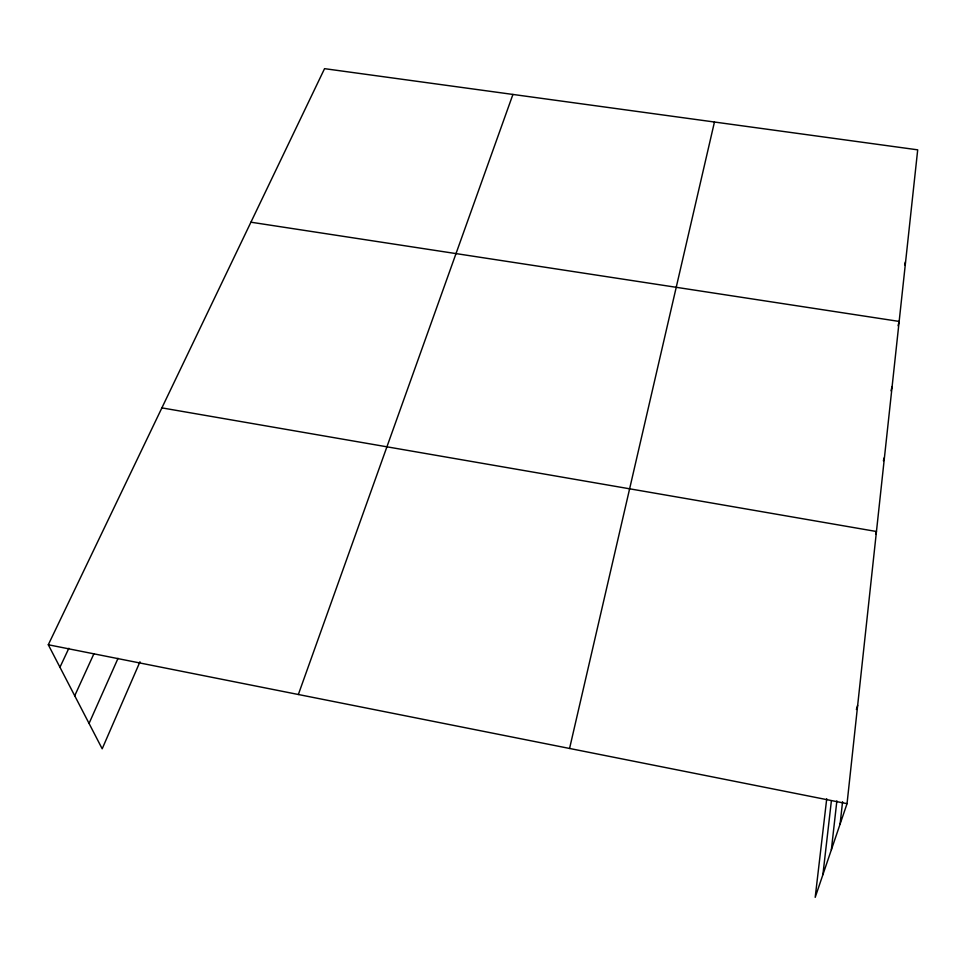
<?xml version="1.0" encoding="UTF-8"?>
<svg xmlns="http://www.w3.org/2000/svg" width="966" height="966" viewBox="0 0 966 966"><rect width="100%" height="100%" fill="white"/><g stroke="black" fill="none" stroke-linecap="round" stroke-linejoin="round"><path stroke-width="1.45" d="M826.727 798.761L815.195 897.342L847.037 803.664L917.7 149.839L324.552 68.658L48.3 644.757L102.191 748.795L139.985 661.782M840.106 824.058L842.569 801.708M831.364 849.79L836.87 800.862M822.899 874.665L831.376 800.874M569.566 748.469L714.454 122.018M904.659 264.853L905.383 261.955M898.066 325.711L899.153 321.424L250.931 222.204M891.002 390.795L892.113 386.581M883.383 460.794L884.168 457.884M875.655 534.331L876.452 531.505L161.89 407.881M856.371 709.479L857.663 705.373M298.349 694.506L512.922 94.439M89.053 723.449L118.033 658.329M74.72 695.762L93.931 653.716M59.952 667.252L68.864 648.271M48.3 644.757L847.037 803.664"/></g></svg>
